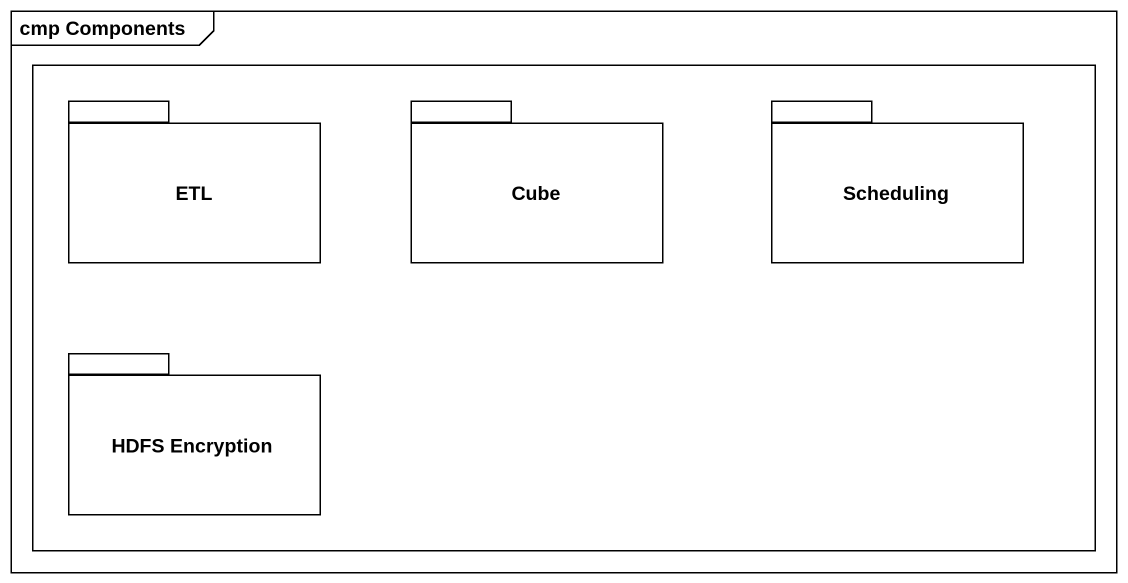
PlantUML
@startuml
mainframe cmp Components
rectangle " " as rectangle1 {
  package ETL {
  }
  package Cube {
  }
  package Scheduling {
  }
  package "HDFS Encryption" as HDFS_Encryption {
  }
}
@enduml
